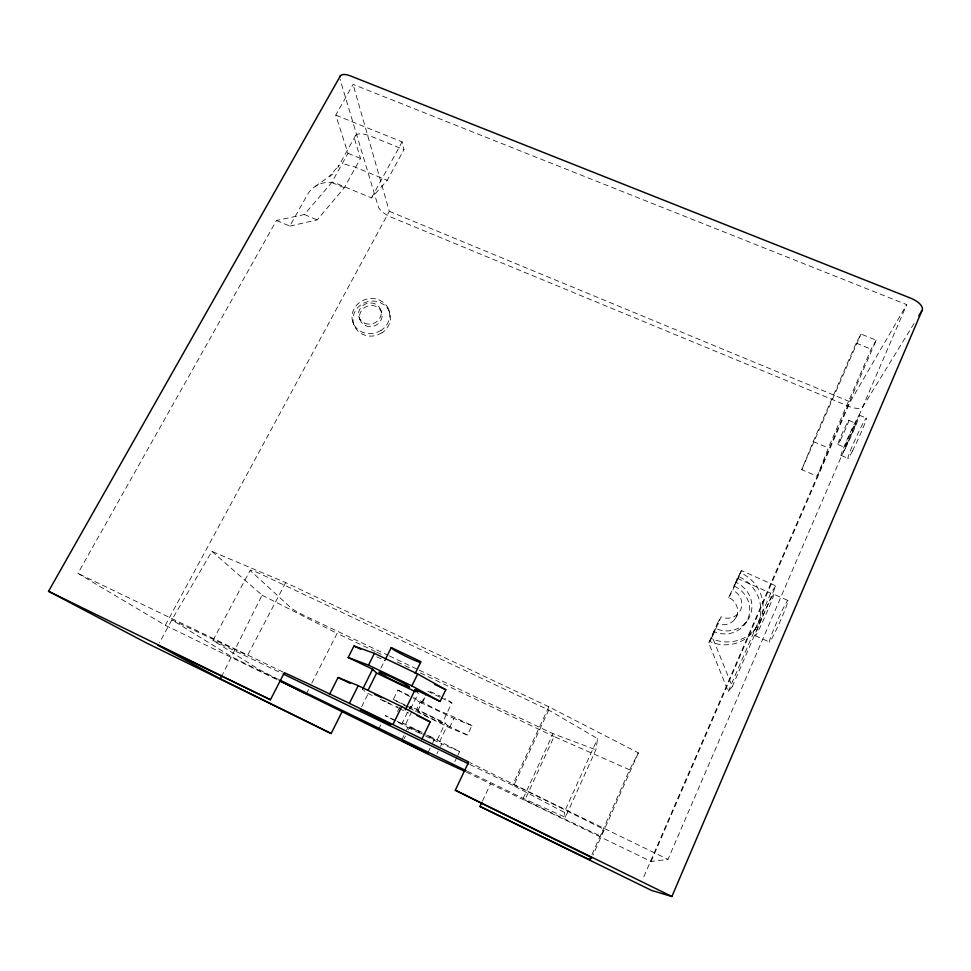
<?xml version="1.0" encoding="UTF-8"?>
<svg xmlns="http://www.w3.org/2000/svg" width="971" height="971" viewBox="0 0 971 971"><rect width="100%" height="100%" fill="white"/><g stroke="black" fill="none" stroke-linecap="round" stroke-linejoin="round"><path stroke-width="0.73" stroke-dasharray="4.86 3.64" d="M467.488 771.302L523.211 798.38L565.413 817.303L595.903 749.794L597.602 738.64L548.749 710.056L260.932 574.116A16.009 1.42 26.8 0 0 250.688 570.936L291.191 608.052A13.97 1.092 26.6 0 0 306.059 616.354L387.927 655.255M876.206 340.178L871.157 349.147L828.336 447.922L817.242 476.276L801.755 469.697L813.2 441.562L856.216 343.103L860.998 334.036L876.206 340.178L642.668 879.41M432.483 743.179L434.377 739.247L423.781 733.518M466.359 772.115L651.104 861.483L667.987 859.396L906.72 304.627L353.068 84.38L335.76 115.136L347.982 153.309L331.754 182.499L304.372 214.53L276.492 220.478L77.935 573.375L165.264 625.3L277.852 680.04M732.304 686.618L775.853 585.841L741.395 570.608L728.736 597.529A14.711 14.128 28.8 0 1 736.491 616.488A14.711 14.128 28.8 0 1 717.363 623.394L708.757 642.948L728.25 691.437L732.304 686.618L712.241 636.891L721.065 616.84A15.099 14.48 28 0 0 740.703 609.752A15.099 14.48 28 0 0 732.729 590.332L741.395 570.608M442.206 723.019L441.514 722.266A13.752 0.728 26.1 0 0 426.949 714.656A13.752 0.728 26.1 0 0 417.736 711.039L418.562 711.646A13.752 0.728 26.1 0 0 431.44 718.431A13.752 0.728 26.1 0 0 442.206 723.019L451.94 702.786L447.437 699.885A13.703 0.947 26.1 0 0 444.682 698.392M651.104 861.483L850.183 401.848L906.72 304.627M728.25 691.437L770.756 593.16L775.853 585.841M801.755 469.697L860.998 334.036M713.988 631.551L709.643 641.406A37.019 35.539 28.6 0 0 757.89 624.062A37.019 35.539 28.6 0 0 738.263 576.337L734.015 585.999A25.914 24.87 28.6 0 1 747.719 619.389A25.914 24.87 28.6 0 1 713.988 631.551L715.712 628.516A26.241 25.173 28.2 0 0 749.867 616.221A26.241 25.173 28.2 0 0 735.982 582.418L740.278 572.647A37.493 35.963 28.3 0 1 760.172 620.942A37.493 35.963 28.3 0 1 711.318 638.493L715.712 628.516M591.994 854.444L629.621 769.797L638.372 752.828L548.87 706.791L285.656 582.6L211.909 551.382L171.843 619.826L159.414 642.814M638.372 752.828L593.05 855.05M565.413 817.303L564.272 812.314L597.602 738.64M523.211 798.38L553.009 733.712L595.903 749.794M629.621 769.797L554.101 736.54L524.838 800.104L600.212 835.922L604.375 829.55L470.013 762.672M548.87 706.791L512.991 784.167L667.987 859.396M564.272 812.314L513.671 785.733L548.749 710.056M482.466 801.136L490.537 783.876M454.744 761.762L457.183 756.652M457.79 755.377L459.611 751.542L423.841 733.239M409.094 707.92L449.439 727.704L467.452 735.071L471.955 725.616L446.721 713.624A13.728 0.825 26.1 0 1 435.943 709.133A13.728 0.825 26.1 0 1 423.113 702.3L413.61 697.651M439.523 741.82L447.4 725.422L445.288 723.079L410.442 706.318L407.954 711.403M436.889 753.86L438.091 751.36M440.494 746.347L441.696 743.847L459.611 751.542M449.439 727.704L453.894 718.431L471.955 725.616M428.211 752.052L430.044 748.253M437.278 739.732L445.288 723.079M411.765 711.634L405.15 725.191L402.358 722.849L407.335 712.678M410.551 709.024L418.355 693.076M401.8 739.89L404.227 734.926M406.643 729.961L407.856 727.473L397.273 721.89M415.661 711.452L420.152 702.251L413.61 698.683M404.227 738.591L405.465 736.054M408.548 729.719L409.786 727.182L422.701 732.984M417.748 710.833L426.196 693.5M422.773 702.045L425.347 696.753M211.909 551.382L262.049 595.138L223.014 673.631M397.54 711.452L399.482 707.483M378.556 729.427L381.652 723.152M407.784 707.204L393.34 699.423L397.916 690.126L412.311 697.02M361.661 706.791L368.895 692.262M380.863 668.206L384.698 660.486A17.053 1.274 26.2 0 1 385.645 660.596M306.338 693.889L309.081 688.5M311.812 683.123L337.131 633.371L375.34 651.541M285.656 582.6L247.508 655.486L171.843 619.826L231.826 656.882L277.888 679.761M278.568 679.494L259.196 669.614L212.977 640.387L250.202 570.28M165.264 625.3L389.322 211.314L353.068 84.38M276.492 220.478L289.831 226.097L307.479 194.552A22.855 20.427 -17.5 0 1 337.932 184.065L371.48 197.902L387.235 180.303L403.96 149.619L402.091 141.863L335.76 115.136M371.48 197.902L402.091 141.863M734.015 585.999L735.982 582.418M289.831 226.097L317.189 219.907L344.329 187.694L360.508 158.419L354.864 139.921A22.369 8.678 31.2 0 1 370.983 136.292L403.96 149.619M728.736 597.529L732.729 590.332M355.726 135.236L337.92 167.267L338.952 165.386L329.23 176.686L333.284 173.651L315.393 186.274M717.363 623.394L721.065 616.84M708.757 642.948L712.241 636.891M914.051 323.537L862.697 407.019A13.57 5.073 21.2 0 1 850.426 407.007L390.973 217.103A12.623 4.515 30 0 1 378.302 206.75L339.996 79.185M734.574 619.607L738.737 612.956M744.369 624.863L746.481 621.756M753.132 631.842L755.365 628.82M212.977 640.387L282.039 673.413M344.754 164.233L354.136 166.757L387.235 180.303M434.316 739.368L426.682 736.103M856.216 343.103L871.157 349.147M347.982 153.309L360.508 158.419M331.754 182.499L344.329 187.694M389.322 211.314L850.183 401.848M859.25 415.187L866.181 418.064M848.727 420.37L855.645 423.247M304.372 214.53L317.189 219.907M837.924 444.524L844.819 447.425M813.2 441.562L828.336 447.922M841.226 455.472L848.132 458.373M773.778 594.216A22.721 1.105 -66 0 1 760.584 626.125A22.721 1.105 -66 0 1 759.188 624.523A22.721 1.105 -66 0 1 773.778 594.216L787.967 600.503A22.758 1.372 -66 0 1 774.943 632.558A22.758 1.372 -66 0 1 773.134 630.774A22.758 1.372 -66 0 1 787.967 600.503M737.195 578.291L770.756 593.16M755.232 635.653L769.372 642.013M283.01 672.053L77.935 573.375M389.286 655.911L417.943 669.529M419.302 670.172L553.009 733.712M376.712 652.184L383.533 655.425M397.175 661.919L412.19 669.055M420.37 672.952L554.101 736.54M376.712 656.845L384.698 660.486M439.899 697.19L427.458 691.097A13.703 0.947 26.1 0 1 440.482 696.268M441.235 697.833L451.879 702.919M420.152 702.251L453.894 718.431M393.34 699.423L405.186 705.128M406.509 705.759L413.088 708.927L410.442 706.318M447.4 725.422L467.452 735.071M372.172 695.454L366.771 692.857L363.64 690.211M380.268 699.363L397.807 707.81M399.166 708.466L408.609 713.017M402.358 722.849L422.506 732.583M395.913 720.725L385.353 715.615L395.95 721.198M397.236 721.368L405.15 725.191M407.856 727.473L424.096 735.326M425.456 735.982L441.696 743.847M470.073 764.59L513.671 785.733M422.519 734.1L409.786 727.182M262.049 595.138L337.131 633.371M397.916 690.126L412.299 697.967M352.874 322.287L353.893 324.751M359.076 317.286L360.059 319.787M380.705 309.737L381.591 312.274M388.752 309.773L389.602 312.286M398.486 707.24A17.15 0.837 26.2 0 1 396.532 706.487M390.354 703.757A17.15 0.837 26.2 0 1 387.842 702.567M386.543 701.948A17.15 0.837 26.2 0 1 382.574 700.006M381.13 330.346L376.663 332.543A18.995 17.454 -18 0 1 352.036 315.599A18.995 17.454 -18 0 1 379.37 300.015L383.424 302.406A18.995 17.454 -18 0 1 381.13 330.346M382.016 332.786L377.573 334.971A18.91 17.381 -18 0 1 353.056 318.087A18.91 17.381 -18 0 1 380.256 302.576L384.298 304.955A18.91 17.381 -18 0 1 382.016 332.786M847.319 443.079A13.315 0.692 -65.6 0 0 855.779 423.368A13.315 0.692 -65.6 0 0 847.634 439.523A13.315 0.692 -65.6 0 0 847.319 443.079M845.438 448.129A22.199 1.141 -65.6 0 0 859.505 415.357A22.199 1.141 -65.6 0 0 845.875 442.412A22.199 1.141 -65.6 0 0 845.438 448.129M852.429 451.066A22.212 1.262 -65.5 0 0 866.46 418.246A22.212 1.262 -65.5 0 0 852.684 445.264A22.212 1.262 -65.5 0 0 852.429 451.066M840.364 440.166A13.303 0.619 -65.6 0 0 848.848 420.492A13.303 0.619 -65.6 0 0 840.789 436.659A13.303 0.619 -65.6 0 0 840.364 440.166M365.715 325.698A11.397 10.475 -18 0 0 382.125 314.956A11.397 10.475 -18 0 0 364.659 307.504A11.397 10.475 -18 0 0 365.715 325.698M364.744 323.222A11.458 10.511 -18 0 0 381.239 312.431A11.458 10.511 -18 0 0 363.688 304.955A11.458 10.511 -18 0 0 364.744 323.222"/><path stroke-width="1.46" d="M481.847 802.459L479.99 806.44L651.675 890.48L671.896 896.5L921.952 310.684A16.398 7.355 19.5 0 0 910.519 298.109L350.665 75.981A15.281 6.312 32.7 0 0 339.789 77.195M479.99 806.44L589.64 859.723L590.817 857.09M589.64 859.723L591.861 857.733L455.302 790.236L468.677 762.004C407.48 731.685 346.404 701.268 284.382 672.685L270.436 699.763L158.042 645.375L220.308 678.778L331.147 733.518L342.083 711.694L435.081 757.611L465.012 771.46M421.802 739.283L430.214 721.902L401.715 706.597L358.238 685.66L338.066 677.515L329.533 694.435M405.235 709.874L415.187 689.544L440.106 701.463L445.786 689.738L417.712 673.971L374.393 653.362L353.966 646.006L348.176 657.501L372.633 669.201L376.614 673.097L415.661 691.777M415.139 673.51L420.953 661.664L391.252 647.584L385.39 659.358M393.073 724.232L401.715 706.597M440.106 701.463L411.886 685.866L417.712 673.971M362.584 689.325L372.633 669.201M368.082 690.223L376.614 673.097M349.56 703.004L358.238 685.66M348.176 657.501L368.507 665.135L374.393 653.362M220.308 678.778L222.335 674.918M331.147 733.518L145.856 642.644L48.55 591.29L340.493 75.677M918.797 315.83L921.952 310.684M48.55 591.29L270.436 699.763M353.966 646.006L360.666 649.198M434.899 684.543L445.786 689.738M368.507 665.135L411.886 685.866M338.066 677.515L350.325 683.426M417.069 715.566L430.214 721.902M283.398 674.08L468.702 763.934M279.927 680.149L466.129 770.646M280.57 681.351L342.083 711.694M455.302 790.236L671.896 896.5M279.235 680.428L306.338 693.889M415.187 689.544L417.554 692.189M391.252 647.584L391.289 647.851A17.005 1.444 26.2 0 0 397.248 651.808L400.683 653.701A17.005 1.444 26.2 0 0 415.661 660.79L418.465 661.87A17.005 1.444 26.2 0 0 420.455 662.489M374.454 694.362A17.15 0.837 26.2 0 1 381.809 697.773M427.641 753.229L402.989 741.128L427.641 753.229M361.224 709.692L360.338 709.437L391.046 724.669L361.224 709.692M384.892 676.107A17.09 1.117 26.2 0 0 409.398 687.286A17.09 1.117 26.2 0 0 388.279 675.634A17.09 1.117 26.2 0 0 384.892 676.107"/></g></svg>
